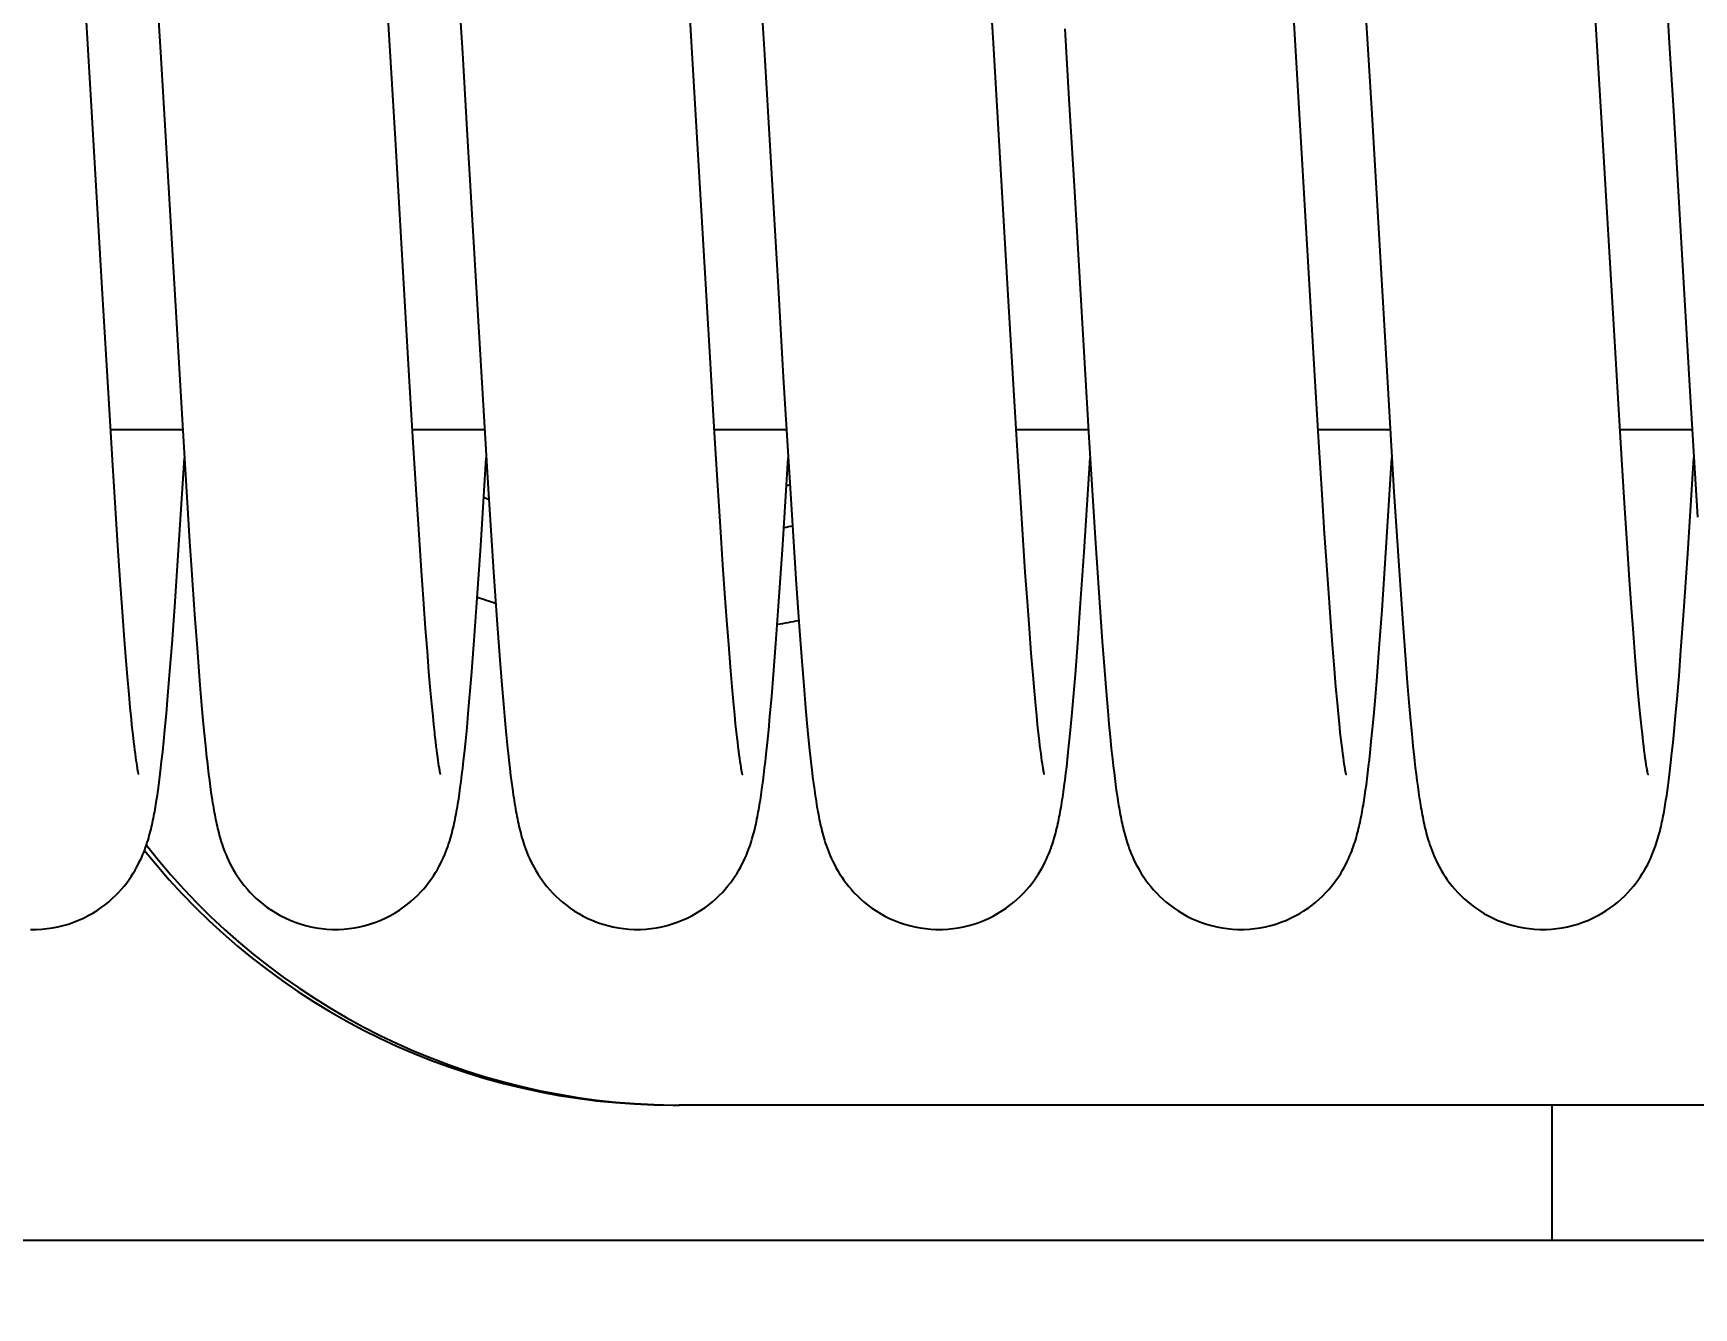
# Model space of a CAD drawing. Header units: millimetres. Extents: x 0 to 841, y 0 to 594.
# Drawn here: x 157.42 to 169.7, y 280.46 to 289.9 of the extents above; entities that cross this region are included whole.
import ezdxf

# ---------------------------------------------------------------- set-up
doc = ezdxf.new("R2010")
doc.units = ezdxf.units.MM
doc.header["$LTSCALE"] = 46.255
doc.layers.get('0').update_dxf_attribs({"linetype": 'CONTINUOUS'})
doc.layers.add('3_ALL_AXIS', color=7, linetype='CONTINUOUS')
doc.layers.add('AXIS', color=7, linetype='CONTINUOUS')
doc.styles.get("Standard").update_dxf_attribs({"font": 'txt', "width": 0.8})
doc.dimstyles.new('DIMSTYLE_2', dxfattribs={"dimtxt": 2.5, "dimasz": 2.5, "dimexe": 2, "dimexo": 0.5, "dimtad": 1, "dimdec": 3, "dimdsep": 46, "dimtxsty": 'STANDARD', "dimblk": 'OPEN', "dimblk1": 'OPEN', "dimblk2": 'OPEN', "dimcen": 0.09, "dimadec": 0, "dimazin": 0, "dimtp": 0.5, "dimtm": 0.5, "dimtfac": 1, "dimtdec": 3, "dimtofl": 0, "dimtmove": 0, "dimatfit": 3, "dimldrblk": 'OPEN', "dimfxl": 1, "dimtolj": 1, "dimarcsym": 0})

# ---------------------------------------------------------------- blocks, each defined once
blk = doc.blocks.new('_OPEN')
at = {"color": 0, "linetype": 'BYBLOCK'}
for p, q in [((0, 0), (-1, 0.2)), ((-1, -0.2), (0, 0)), ((-1, 0), (0, 0))]:
    blk.add_line(p, q, dxfattribs=at)
blk = doc.blocks.new('*D1')
at = {"color": 2, "linetype": 'CONTINUOUS'}
for p, q in [((99.41, 256.965), (99.41, 468.591)), ((241.389, 391.465), (241.389, 468.591)), ((99.41, 466.591), (170.399, 466.591)), ((241.389, 466.591), (170.399, 466.591))]:
    blk.add_line(p, q, dxfattribs=at)
at = {"color": 2, "linetype": 'CONTINUOUS', "xscale": 2.5, "yscale": 2.5, "zscale": 2.5, "rotation": 180}
blk.add_blockref('_OPEN', (99.41, 466.591), dxfattribs=at)
at = {"color": 2, "linetype": 'CONTINUOUS', "xscale": 2.5, "yscale": 2.5, "zscale": 2.5}
blk.add_blockref('_OPEN', (241.389, 466.591), dxfattribs=at)
at = {"color": 2, "linetype": 'CONTINUOUS', "insert": (168.399, 469.716), "char_height": 2.5, "width": 10, "attachment_point": 2, "line_spacing_factor": 0.9}
blk.add_mtext('142\\P[5.6]', dxfattribs=at)
blk = doc.blocks.new('*D7')
at = {"color": 2, "linetype": 'CONTINUOUS'}
for p, q in [((117.517, 436.465), (24.788, 436.465)), ((26.788, 436.465), (26.788, 298.715)), ((26.788, 160.965), (26.788, 298.715)), ((209.211, 160.965), (24.788, 160.965))]:
    blk.add_line(p, q, dxfattribs=at)
at = {"color": 2, "linetype": 'CONTINUOUS', "xscale": 2.5, "yscale": 2.5, "zscale": 2.5}
for p, rotation in [((26.788, 436.465), 90), ((26.788, 160.965), 270)]:
    blk.add_blockref('_OPEN', p, dxfattribs=dict(at, rotation=rotation))
at = {"color": 2, "linetype": 'CONTINUOUS', "insert": (23.663, 297.715), "char_height": 2.5, "width": 12, "attachment_point": 2, "rotation": 90, "line_spacing_factor": 0.9}
blk.add_mtext('275,5\\P[10.8]', dxfattribs=at)

msp = doc.modelspace()

# ---------------------------------------------------------------- linework, layer by layer
at = {"color": 7, "linetype": 'CONTINUOUS'}
for p, q in [((164.51958, 289.86531), (164.45889, 290.84516)), ((160.09835, 289.11252), (160.0195, 290.42275)), ((162.32577, 289.20723), (162.252, 290.43063)), ((169.03059, 289.10806), (168.94668, 290.49971)), ((169.48976, 290.33524), (169.52112, 289.82356)), ((157.86572, 289.10645), (157.80309, 290.15353)), ((158.336, 290.15396), (158.36266, 289.71576)), ((160.5655, 290.21066), (160.5937, 289.74816)), ((162.80054, 290.17748), (162.82974, 289.69745)), ((167.26178, 290.25443), (167.28838, 289.81934)), ((166.80599, 288.96491), (166.74087, 290.05846)), ((165.04874, 289.92898), (165.08003, 289.40821)), ((164.63416, 287.91568), (164.51958, 289.86531)), ((167.28838, 289.81934), (167.3196, 289.29738)), ((169.52112, 289.82356), (169.55104, 289.32355)), ((158.36266, 289.71576), (158.39983, 289.09071)), ((160.5937, 289.74816), (160.62731, 289.18432)), ((162.82974, 289.69745), (162.8673, 289.06555)), ((165.08003, 289.40821), (165.1202, 288.72582)), ((167.3196, 289.29738), (167.41581, 287.65156)), ((169.55104, 289.32355), (169.5985, 288.5148)), ((160.62731, 289.18432), (160.71009, 287.76681)), ((162.42571, 287.49709), (162.32577, 289.20723)), ((157.93209, 287.96862), (157.86572, 289.10645)), ((158.39983, 289.09071), (158.52263, 286.9963)), ((160.20073, 287.36144), (160.09835, 289.11252)), ((162.8673, 289.06555), (162.93096, 287.9747)), ((169.11039, 287.74043), (169.03059, 289.10806)), ((166.89961, 287.36322), (166.80599, 288.96491)), ((165.1202, 288.72582), (165.22716, 286.9041)), ((169.5985, 288.5148), (169.67254, 287.24866)), ((157.97776, 287.19314), (157.93209, 287.96862)), ((162.93096, 287.9747), (162.96744, 287.35208)), ((164.67302, 287.25538), (164.63416, 287.91568)), ((160.71009, 287.76681), (160.78442, 286.52419)), ((169.14505, 287.15418), (169.11039, 287.74043)), ((167.41581, 287.65156), (167.48474, 286.50258)), ((162.45899, 286.93974), (162.42571, 287.49709)), ((160.2303, 286.86889), (160.20073, 287.36144)), ((162.96744, 287.35208), (163.02447, 286.41113)), ((166.92917, 286.87062), (166.89961, 287.36322)), ((158.00523, 286.73952), (157.97776, 287.19314)), ((164.70009, 286.80666), (164.67302, 287.25538)), ((169.67254, 287.24866), (169.72939, 286.31696)), ((169.17001, 286.74257), (169.14505, 287.15418)), ((158.52263, 286.9963), (158.57597, 286.13685)), ((162.48303, 286.54916), (162.45899, 286.93974)), ((160.25411, 286.48422), (160.2303, 286.86889)), ((165.22716, 286.9041), (165.27589, 286.1223)), ((166.95291, 286.48702), (166.92917, 286.87062)), ((158.0276, 286.38193), (158.00523, 286.73952)), ((158.49424, 286.07214), (158.53721, 286.7553)), ((160.72922, 286.10264), (160.7702, 286.75529)), ((162.9627, 286.11005), (163.0032, 286.75531)), ((164.72154, 286.46134), (164.70009, 286.80666)), ((165.19243, 286.06002), (165.23619, 286.75529)), ((167.42488, 286.05172), (167.46918, 286.75529)), ((169.19017, 286.41951), (169.17001, 286.74257)), ((169.65753, 286.04652), (169.70217, 286.75528)), ((160.27315, 286.18701), (160.25411, 286.48422)), ((160.78442, 286.52419), (160.82384, 285.91071)), ((162.50248, 286.24343), (162.48303, 286.54916)), ((164.7417, 286.14799), (164.72154, 286.46134)), ((166.97168, 286.19397), (166.95291, 286.48702)), ((167.48474, 286.50258), (167.52219, 285.92011)), ((158.04566, 286.10332), (158.0276, 286.38193)), ((163.02447, 286.41113), (163.06038, 285.85778)), ((169.20931, 286.12318), (169.19017, 286.41951)), ((162.52096, 285.96375), (162.50248, 286.24343)), ((158.06279, 285.84924), (158.04566, 286.10332)), ((158.57597, 286.13685), (158.5873, 285.96386)), ((160.29108, 285.91786), (160.27315, 286.18701)), ((160.70099, 285.68223), (160.72922, 286.10264)), ((162.93457, 285.69064), (162.9627, 286.11005)), ((164.75765, 285.90938), (164.7417, 286.14799)), ((165.27589, 286.1223), (165.30529, 285.68385)), ((166.98955, 285.92537), (166.97168, 286.19397)), ((169.22751, 285.85282), (169.20931, 286.12318)), ((158.46586, 285.65166), (158.49424, 286.07214)), ((158.5873, 285.96386), (158.61257, 285.59466)), ((162.53568, 285.74998), (162.52096, 285.96375)), ((165.16429, 285.64376), (165.19243, 286.06002)), ((167.39608, 285.62659), (167.42488, 286.05172)), ((169.62866, 285.62082), (169.65753, 286.04652)), ((158.07907, 285.61852), (158.06279, 285.84924)), ((160.30801, 285.67489), (160.29108, 285.91786)), ((160.82384, 285.91071), (160.84832, 285.55586)), ((163.06038, 285.85778), (163.08493, 285.50558)), ((164.77288, 285.69061), (164.75765, 285.90938)), ((167.00654, 285.6812), (166.98955, 285.92537)), ((167.52219, 285.92011), (167.54653, 285.56669)), ((169.242, 285.64676), (169.22751, 285.85282)), ((162.54982, 285.5532), (162.53568, 285.74998)), ((158.09204, 285.44331), (158.07907, 285.61852)), ((158.44612, 285.37801), (158.46586, 285.65166)), ((158.61257, 285.59466), (158.63307, 285.3145)), ((160.32143, 285.49115), (160.30801, 285.67489)), ((160.67855, 285.37053), (160.70099, 285.68223)), ((162.91224, 285.37979), (162.93457, 285.69064)), ((164.78742, 285.49111), (164.77288, 285.69061)), ((165.14545, 285.38271), (165.16429, 285.64376)), ((165.30529, 285.68385), (165.32594, 285.39599)), ((167.01951, 285.50328), (167.00654, 285.6812)), ((167.37569, 285.34595), (167.39608, 285.62659)), ((169.25592, 285.45763), (169.242, 285.64676)), ((169.60746, 285.32967), (169.62866, 285.62082)), ((160.33428, 285.32357), (160.32143, 285.49115)), ((160.84832, 285.55586), (160.86771, 285.29288)), ((162.56342, 285.37289), (162.54982, 285.5532)), ((163.08493, 285.50558), (163.10399, 285.25009)), ((164.80132, 285.31024), (164.78742, 285.49111)), ((167.03192, 285.34062), (167.01951, 285.50328)), ((167.54653, 285.56669), (167.56643, 285.29627)), ((158.1045, 285.28295), (158.09204, 285.44331)), ((158.43059, 285.17559), (158.44612, 285.37801)), ((160.6609, 285.14176), (160.67855, 285.37053)), ((162.5765, 285.20864), (162.56342, 285.37289)), ((162.89474, 285.15244), (162.91224, 285.37979)), ((165.12757, 285.15034), (165.14545, 285.38271)), ((165.32594, 285.39599), (165.34235, 285.18139)), ((167.35942, 285.13605), (167.37569, 285.34595)), ((169.26931, 285.28498), (169.25592, 285.45763)), ((158.11648, 285.13687), (158.1045, 285.28295)), ((158.63307, 285.3145), (158.64948, 285.10487)), ((160.34658, 285.17138), (160.33428, 285.32357)), ((160.86771, 285.29288), (160.8826, 285.10333)), ((163.10399, 285.25009), (163.11847, 285.06809)), ((164.81458, 285.14733), (164.80132, 285.31024)), ((167.04378, 285.19294), (167.03192, 285.34062)), ((167.56643, 285.29627), (167.58242, 285.09296)), ((169.28217, 285.12837), (169.26931, 285.28498)), ((169.5929, 285.14213), (169.60746, 285.32967)), ((158.128, 285.00452), (158.11648, 285.13687)), ((158.41578, 284.99413), (158.43059, 285.17559)), ((158.64948, 285.10487), (158.66223, 284.95191)), ((160.35837, 285.03391), (160.34658, 285.17138)), ((160.64734, 284.97722), (160.6609, 285.14176)), ((160.8826, 285.10333), (160.89698, 284.93162)), ((162.58906, 285.06005), (162.5765, 285.20864)), ((162.88138, 284.98959), (162.89474, 285.15244)), ((164.82475, 285.02943), (164.81458, 285.14733)), ((165.1139, 284.98398), (165.12757, 285.15034)), ((165.34235, 285.18139), (165.355, 285.02534)), ((167.05505, 285.06001), (167.04378, 285.19294)), ((167.34683, 284.98326), (167.35942, 285.13605)), ((169.29208, 285.01437), (169.28217, 285.12837)), ((169.57878, 284.97093), (169.5929, 285.14213)), ((158.13689, 284.90823), (158.128, 285.00452)), ((158.40436, 284.86259), (158.41578, 284.99413)), ((160.36744, 284.93409), (160.35837, 285.03391)), ((160.63745, 284.86375), (160.64734, 284.97722)), ((162.59875, 284.95223), (162.58906, 285.06005)), ((162.86852, 284.84229), (162.88138, 284.98959)), ((163.11847, 285.06809), (163.13239, 284.90391)), ((164.83455, 284.92217), (164.82475, 285.02943)), ((165.10399, 284.86996), (165.1139, 284.98398)), ((165.355, 285.02534), (165.36727, 284.88242)), ((167.06574, 284.94145), (167.05505, 285.06001)), ((167.3346, 284.84337), (167.34683, 284.98326)), ((167.58242, 285.09296), (167.59486, 284.94425)), ((169.30167, 284.9102), (169.29208, 285.01437)), ((158.14548, 284.82031), (158.13689, 284.90823)), ((158.39324, 284.74204), (158.40436, 284.86259)), ((158.66223, 284.95191), (158.67468, 284.81163)), ((160.3762, 284.84301), (160.36744, 284.93409)), ((160.62777, 284.75825), (160.63745, 284.86375)), ((160.89698, 284.93162), (160.90745, 284.81405)), ((162.60811, 284.85405), (162.59875, 284.95223)), ((162.6149, 284.78665), (162.60811, 284.85405)), ((163.13239, 284.90391), (163.14253, 284.79139)), ((164.84164, 284.84851), (164.83455, 284.92217)), ((165.09435, 284.76461), (165.10399, 284.86996)), ((165.36727, 284.88242), (165.37627, 284.7834)), ((167.07335, 284.86162), (167.06574, 284.94145)), ((167.08063, 284.78913), (167.07335, 284.86162)), ((167.59486, 284.94425), (167.60704, 284.80742)), ((169.30863, 284.83842), (169.30167, 284.9102)), ((169.56777, 284.84526), (169.57878, 284.97093)), ((158.14966, 284.77945), (158.14548, 284.82031)), ((158.15577, 284.72204), (158.14966, 284.77945)), ((158.38506, 284.65834), (158.39324, 284.74204)), ((158.67468, 284.81163), (158.68383, 284.71449)), ((160.38256, 284.78033), (160.3762, 284.84301)), ((160.38872, 284.72243), (160.38256, 284.78033)), ((160.61825, 284.66029), (160.62777, 284.75825)), ((160.90745, 284.81405), (160.91768, 284.70565)), ((162.62149, 284.72455), (162.6149, 284.78665)), ((162.85002, 284.64808), (162.85916, 284.74135)), ((162.85916, 284.74135), (162.86852, 284.84229)), ((163.14253, 284.79139), (163.15248, 284.68722)), ((164.84853, 284.78052), (164.84164, 284.84851)), ((164.85518, 284.71811), (164.84853, 284.78052)), ((165.08494, 284.66738), (165.09435, 284.76461)), ((165.37627, 284.7834), (165.38509, 284.69102)), ((167.08759, 284.72351), (167.08063, 284.78913)), ((167.31684, 284.65639), (167.32564, 284.74656)), ((167.32564, 284.74656), (167.3346, 284.84337)), ((167.60704, 284.80742), (167.61601, 284.7123)), ((169.3154, 284.77201), (169.30863, 284.83842)), ((169.32196, 284.71093), (169.3154, 284.77201)), ((169.549, 284.64814), (169.55697, 284.72919)), ((169.55697, 284.72919), (169.56777, 284.84526)), ((158.1674, 284.62107), (158.16362, 284.65268)), ((158.17108, 284.59153), (158.1674, 284.62107)), ((158.377, 284.58005), (158.38506, 284.65834)), ((158.68383, 284.71449), (158.69284, 284.62399)), ((158.69284, 284.62399), (158.70173, 284.53986)), ((160.40042, 284.62084), (160.39662, 284.65261)), ((160.40411, 284.59118), (160.40042, 284.62084)), ((160.60889, 284.5696), (160.61825, 284.66029)), ((160.91768, 284.70565), (160.92769, 284.60595)), ((160.92769, 284.60595), (160.93427, 284.54407)), ((162.62576, 284.68608), (162.62149, 284.72455)), ((162.62993, 284.64995), (162.62576, 284.68608)), ((162.63399, 284.61617), (162.62993, 284.64995)), ((162.63792, 284.58478), (162.63399, 284.61617)), ((162.84107, 284.56203), (162.85002, 284.64808)), ((163.15248, 284.68722), (163.16225, 284.59093)), ((164.8616, 284.6612), (164.85518, 284.71811)), ((164.86574, 284.6263), (164.8616, 284.6612)), ((164.86976, 284.59385), (164.86574, 284.6263)), ((165.07573, 284.57771), (165.08494, 284.66738)), ((165.38509, 284.69102), (165.39379, 284.60491)), ((167.09848, 284.62847), (167.09423, 284.66441)), ((167.10258, 284.59521), (167.09848, 284.62847)), ((167.30818, 284.57256), (167.31684, 284.65639)), ((167.61601, 284.7123), (167.62488, 284.62331)), ((167.62488, 284.62331), (167.63367, 284.54018)), ((169.3283, 284.65515), (169.32196, 284.71093)), ((169.33238, 284.62093), (169.3283, 284.65515)), ((169.33635, 284.58911), (169.33238, 284.62093)), ((169.54111, 284.57201), (169.549, 284.64814)), ((158.17463, 284.56404), (158.17108, 284.59153)), ((158.17807, 284.53864), (158.17463, 284.56404)), ((158.18136, 284.51535), (158.17807, 284.53864)), ((158.18449, 284.4942), (158.18136, 284.51535)), ((158.18744, 284.47522), (158.18449, 284.4942)), ((158.36375, 284.46069), (158.36903, 284.50684)), ((158.36903, 284.50684), (158.377, 284.58005)), ((160.40768, 284.56361), (160.40411, 284.59118)), ((160.41113, 284.53816), (160.40768, 284.56361)), ((160.41442, 284.51485), (160.41113, 284.53816)), ((160.41756, 284.4937), (160.41442, 284.51485)), ((160.42051, 284.47475), (160.41756, 284.4937)), ((160.59659, 284.45936), (160.60271, 284.513)), ((160.60271, 284.513), (160.60889, 284.5696)), ((162.64172, 284.55581), (162.63792, 284.58478)), ((162.64536, 284.5293), (162.64172, 284.55581)), ((162.64882, 284.50529), (162.64536, 284.5293)), ((162.65207, 284.48384), (162.64882, 284.50529)), ((162.65509, 284.46498), (162.65207, 284.48384)), ((162.82939, 284.45768), (162.8352, 284.50844)), ((162.8352, 284.50844), (162.84107, 284.56203)), ((163.16225, 284.59093), (163.16869, 284.53096)), ((164.87364, 284.56388), (164.86976, 284.59385)), ((164.87736, 284.53642), (164.87364, 284.56388)), ((164.8809, 284.5115), (164.87736, 284.53642)), ((164.88424, 284.48918), (164.8809, 284.5115)), ((164.88735, 284.46949), (164.88424, 284.48918)), ((165.06369, 284.46893), (165.06968, 284.52184)), ((165.06968, 284.52184), (165.07573, 284.57771)), ((165.39379, 284.60491), (165.40237, 284.52477)), ((165.40237, 284.52477), (165.40804, 284.4745)), ((167.10653, 284.56461), (167.10258, 284.59521)), ((167.11032, 284.53666), (167.10653, 284.56461)), ((167.11391, 284.51137), (167.11032, 284.53666)), ((167.11729, 284.48881), (167.11391, 284.51137)), ((167.12042, 284.46898), (167.11729, 284.48881)), ((167.29684, 284.47028), (167.30248, 284.52009)), ((167.30248, 284.52009), (167.30818, 284.57256)), ((169.34017, 284.55974), (169.33635, 284.58911)), ((169.34384, 284.53283), (169.34017, 284.55974)), ((169.34733, 284.50844), (169.34384, 284.53283)), ((169.35062, 284.48661), (169.34733, 284.50844)), ((169.35368, 284.46737), (169.35062, 284.48661)), ((169.5281, 284.45537), (169.53329, 284.50055)), ((169.53329, 284.50055), (169.54111, 284.57201)), ((158.19018, 284.4585), (158.18744, 284.47522)), ((158.34794, 284.33374), (158.35322, 284.37425)), ((158.35322, 284.37425), (158.35849, 284.41653)), ((158.35849, 284.41653), (158.36375, 284.46069)), ((158.71054, 284.46178), (158.71637, 284.41288)), ((158.71637, 284.41288), (158.7222, 284.36638)), ((158.7222, 284.36638), (158.72804, 284.32212)), ((160.42325, 284.45807), (160.42051, 284.47475)), ((160.57836, 284.31469), (160.58443, 284.36035)), ((160.58443, 284.36035), (160.5905, 284.40852)), ((160.5905, 284.40852), (160.59659, 284.45936)), ((160.94401, 284.4577), (160.95044, 284.40416)), ((160.95044, 284.40416), (160.95685, 284.35364)), ((162.81217, 284.32071), (162.81789, 284.364)), ((162.81789, 284.364), (162.82363, 284.40959)), ((162.82363, 284.40959), (162.82939, 284.45768)), ((163.17826, 284.447), (163.18459, 284.39481)), ((163.18459, 284.39481), (163.19091, 284.34545)), ((165.04592, 284.32628), (165.05182, 284.3713)), ((165.05182, 284.3713), (165.05774, 284.4188)), ((165.05774, 284.4188), (165.06369, 284.46893)), ((165.40804, 284.4745), (165.41369, 284.42663)), ((165.41369, 284.42663), (165.41931, 284.38106)), ((165.41931, 284.38106), (165.42494, 284.33766)), ((167.28019, 284.33588), (167.2857, 284.37828)), ((167.2857, 284.37828), (167.29125, 284.42304)), ((167.29125, 284.42304), (167.29684, 284.47028)), ((167.64241, 284.46263), (167.64822, 284.41391)), ((167.64822, 284.41391), (167.65404, 284.36748)), ((167.65404, 284.36748), (167.65987, 284.32322)), ((169.5125, 284.33071), (169.51771, 284.37054)), ((169.51771, 284.37054), (169.52291, 284.41206)), ((169.52291, 284.41206), (169.5281, 284.45537)), ((158.33723, 284.25746), (158.34262, 284.29485)), ((158.34262, 284.29485), (158.34794, 284.33374)), ((158.72804, 284.32212), (158.73391, 284.27997)), ((158.73391, 284.27997), (158.73983, 284.23981)), ((160.95685, 284.35364), (160.96325, 284.30594)), ((160.96325, 284.30594), (160.96968, 284.26084)), ((162.80643, 284.27953), (162.81217, 284.32071)), ((163.19091, 284.34545), (163.19725, 284.29873)), ((163.19725, 284.29873), (163.20362, 284.25443)), ((165.04, 284.28357), (165.04592, 284.32628)), ((165.42494, 284.33766), (165.43058, 284.29628)), ((165.43058, 284.29628), (165.43626, 284.25679)), ((165.43626, 284.25679), (165.44201, 284.219)), ((167.26922, 284.25755), (167.27471, 284.2957)), ((167.27471, 284.2957), (167.28019, 284.33588)), ((167.65987, 284.32322), (167.66573, 284.28103)), ((167.66573, 284.28103), (167.67165, 284.24075)), ((169.50195, 284.25579), (169.50725, 284.2925)), ((169.50725, 284.2925), (169.5125, 284.33071)), ((189.04087, 281.96521), (162.19586, 281.96521)), ((168.65123, 281.96521), (168.65123, 280.96521)), ((149.56124, 280.96521), (200.80343, 280.96521))]:
    msp.add_line(p, q, dxfattribs=at)
for points in [[(158.16362, 284.65268), (158.15777, 284.70393), (158.15577, 284.72204)], [(160.39662, 284.65261), (160.39073, 284.70419), (160.38872, 284.72243)], [(167.09423, 284.66441), (167.08983, 284.70311), (167.08759, 284.72351)], [(158.70173, 284.53986), (158.70468, 284.51318), (158.71054, 284.46178)], [(160.93427, 284.54407), (160.93753, 284.51444), (160.94401, 284.4577)], [(163.16869, 284.53096), (163.17189, 284.50219), (163.17826, 284.447)], [(167.63367, 284.54018), (167.63659, 284.51372), (167.64241, 284.46263)], [(158.19919, 284.4111), (158.19917, 284.41118), (158.19899, 284.41196), (158.19863, 284.41355), (158.19812, 284.41585), (158.19749, 284.41887), (158.19672, 284.42261), (158.19585, 284.42701), (158.19488, 284.43206), (158.19382, 284.43777), (158.19268, 284.44408), (158.19147, 284.45098), (158.19018, 284.4585)], [(160.43218, 284.4111), (160.43217, 284.41117), (160.43199, 284.41191), (160.43164, 284.41345), (160.43115, 284.41572), (160.43052, 284.41869), (160.42976, 284.42239), (160.42889, 284.42675), (160.42793, 284.43176), (160.42687, 284.43743), (160.42574, 284.44371), (160.42453, 284.45058), (160.42325, 284.45807)], [(162.66508, 284.41149), (162.66518, 284.4111), (162.66512, 284.41134), (162.66486, 284.41246), (162.66444, 284.41435), (162.66386, 284.41703), (162.66313, 284.42051), (162.66229, 284.42471), (162.66133, 284.42965), (162.66025, 284.43534), (162.65909, 284.44171), (162.65784, 284.44878), (162.6565, 284.45655), (162.65509, 284.46498)], [(164.89817, 284.4111), (164.89803, 284.41169), (164.89769, 284.41316), (164.8972, 284.41541), (164.89655, 284.41845), (164.89576, 284.4223), (164.89486, 284.42688), (164.89384, 284.4322), (164.89271, 284.43826), (164.89149, 284.44502), (164.89019, 284.45248), (164.8888, 284.46065), (164.88735, 284.46949)], [(167.13115, 284.41115), (167.13117, 284.41109), (167.13104, 284.4116), (167.13073, 284.41299), (167.13025, 284.41516), (167.12962, 284.41812), (167.12884, 284.4219), (167.12794, 284.42642), (167.12692, 284.43169), (167.1258, 284.43772), (167.12458, 284.44446), (167.12328, 284.45192), (167.12189, 284.4601), (167.12042, 284.46898)], [(169.36414, 284.41116), (169.36416, 284.41109), (169.36405, 284.41155), (169.36374, 284.41288), (169.36328, 284.41498), (169.36266, 284.41786), (169.3619, 284.42155), (169.36102, 284.42595), (169.36003, 284.43109), (169.35893, 284.43697), (169.35774, 284.44354), (169.35647, 284.45079), (169.35511, 284.45875), (169.35368, 284.46737)], [(157.42071, 283.26521), (157.44427, 283.26554), (157.48314, 283.2675), (157.52228, 283.27128), (157.56176, 283.27693), (157.60134, 283.28448), (157.64055, 283.29388), (157.6793, 283.3051), (157.71751, 283.31814), (157.75472, 283.33283), (157.79088, 283.34908), (157.82594, 283.36682), (157.85951, 283.38575), (157.89153, 283.4057), (157.92205, 283.42659), (157.95092, 283.44817), (157.97811, 283.47027), (158.0037, 283.49281), (158.0278, 283.51576), (158.05044, 283.53899), (158.07165, 283.56243), (158.09156, 283.58604), (158.11022, 283.60978), (158.12767, 283.63355), (158.14393, 283.65724), (158.15909, 283.68086), (158.17316, 283.7043), (158.1861, 283.72731), (158.19795, 283.74981), (158.20883, 283.77181), (158.21875, 283.79318), (158.22778, 283.81385), (158.23601, 283.83387), (158.24356, 283.85331), (158.25047, 283.87216), (158.25682, 283.89042), (158.26268, 283.90823), (158.26811, 283.92558), (158.27315, 283.94247), (158.27788, 283.95909), (158.28232, 283.97546), (158.28651, 283.99158), (158.29049, 284.0076), (158.2943, 284.02353), (158.29793, 284.03938), (158.30144, 284.05527), (158.30482, 284.07121), (158.30809, 284.0872), (158.31128, 284.10332), (158.31438, 284.11959), (158.31741, 284.13602), (158.32038, 284.15264), (158.3233, 284.16948), (158.32616, 284.18654), (158.32898, 284.20385), (158.33177, 284.22143), (158.33723, 284.25746)], [(158.73983, 284.23981), (158.74281, 284.22041), (158.74582, 284.20145), (158.74886, 284.18291), (158.75193, 284.16474), (158.75504, 284.14692), (158.7582, 284.12945), (158.76142, 284.11224), (158.76471, 284.09528), (158.76808, 284.07856), (158.77154, 284.06197), (158.77511, 284.04552), (158.77881, 284.02918), (158.78266, 284.01283), (158.78667, 283.99647), (158.79088, 283.98007), (158.79533, 283.96347), (158.80005, 283.94668), (158.80506, 283.92966), (158.81046, 283.91223), (158.81627, 283.89437), (158.82255, 283.87608), (158.82939, 283.85721), (158.83686, 283.83776), (158.845, 283.81774), (158.85393, 283.79705), (158.86376, 283.77565), (158.87453, 283.75363), (158.88628, 283.73108), (158.89913, 283.70798), (158.91313, 283.68442), (158.92822, 283.66067), (158.94444, 283.63681), (158.96187, 283.61286), (158.98053, 283.58892), (159.00044, 283.56511), (159.02168, 283.54146), (159.04434, 283.51801), (159.06849, 283.49486), (159.09414, 283.47211), (159.12141, 283.4498), (159.15037, 283.42802), (159.181, 283.40694), (159.21315, 283.38679), (159.24689, 283.36767), (159.28213, 283.34975), (159.3185, 283.33333), (159.35595, 283.3185), (159.39441, 283.30533), (159.43343, 283.294), (159.47292, 283.28452), (159.5128, 283.27691), (159.55258, 283.27123), (159.59202, 283.26745), (159.63119, 283.26551), (159.65371, 283.26521)], [(159.6537, 283.26521), (159.67759, 283.26554), (159.71678, 283.26755), (159.75625, 283.2714), (159.79604, 283.27715), (159.83593, 283.28483), (159.87543, 283.29438), (159.91446, 283.30579), (159.95292, 283.31903), (159.99036, 283.33395), (160.02672, 283.35045), (160.06194, 283.36844), (160.09566, 283.38763), (160.12778, 283.40784), (160.15837, 283.42898), (160.1873, 283.45082), (160.21452, 283.47317), (160.24012, 283.49597), (160.26422, 283.51916), (160.28683, 283.54263), (160.30801, 283.5663), (160.32785, 283.59012), (160.34645, 283.61406), (160.36381, 283.63801), (160.37996, 283.66185), (160.39498, 283.68557), (160.40891, 283.70909), (160.4217, 283.73215), (160.4334, 283.75466), (160.44412, 283.77665), (160.45391, 283.79802), (160.46281, 283.8187), (160.47093, 283.83873), (160.47839, 283.85821), (160.48522, 283.87711), (160.4915, 283.89546), (160.49733, 283.91341), (160.50274, 283.93095), (160.50777, 283.94809), (160.51251, 283.96506), (160.517, 283.98185), (160.52124, 283.99849), (160.52531, 284.01513), (160.5292, 284.0318), (160.53295, 284.0485), (160.53659, 284.06536), (160.54012, 284.08241), (160.54356, 284.09966), (160.54693, 284.1172), (160.55023, 284.13505), (160.55348, 284.15324), (160.55669, 284.17182), (160.55986, 284.19081), (160.56299, 284.21022), (160.5661, 284.2301), (160.56919, 284.25046), (160.57226, 284.27133), (160.57836, 284.31469)], [(160.96968, 284.26084), (160.97291, 284.23917), (160.97617, 284.21806), (160.97945, 284.19749), (160.98278, 284.17737), (160.98614, 284.15768), (160.98956, 284.13842), (160.99304, 284.1195), (160.9966, 284.10089), (161.00025, 284.08259), (161.00399, 284.06453), (161.00784, 284.04671), (161.01182, 284.02908), (161.01595, 284.01157), (161.02024, 283.99417), (161.02472, 283.97684), (161.02944, 283.95941), (161.03443, 283.9419), (161.0397, 283.92425), (161.04535, 283.90628), (161.05143, 283.88797), (161.05796, 283.86932), (161.06506, 283.85013), (161.07279, 283.83039), (161.08122, 283.81012), (161.09044, 283.78924), (161.10056, 283.7677), (161.11163, 283.74558), (161.12366, 283.72302), (161.13675, 283.70002), (161.15096, 283.67664), (161.16626, 283.65308), (161.18266, 283.62945), (161.20027, 283.60574), (161.21915, 283.58201), (161.23934, 283.55835), (161.26091, 283.53483), (161.28397, 283.51147), (161.30863, 283.48833), (161.33489, 283.46558), (161.36261, 283.44343), (161.39186, 283.42198), (161.42262, 283.40134), (161.45464, 283.38179), (161.48788, 283.36343), (161.52234, 283.34633), (161.55777, 283.3307), (161.59409, 283.31661), (161.63127, 283.30411), (161.66909, 283.29329), (161.70747, 283.28418), (161.74634, 283.27682), (161.78542, 283.27124), (161.82458, 283.26748), (161.86379, 283.26552), (161.8867, 283.26521)], [(161.8867, 283.26521), (161.91114, 283.26556), (161.95058, 283.26761), (161.99, 283.27149), (162.02939, 283.27721), (162.0686, 283.28476), (162.10732, 283.29409), (162.14548, 283.30516), (162.183, 283.31796), (162.21962, 283.33237), (162.25533, 283.34835), (162.29003, 283.36581), (162.32345, 283.38454), (162.35559, 283.40445), (162.3864, 283.42542), (162.41564, 283.44718), (162.44328, 283.46958), (162.46938, 283.49253), (162.49385, 283.51581), (162.51666, 283.53925), (162.53796, 283.56279), (162.55788, 283.58645), (162.57649, 283.61015), (162.59384, 283.6338), (162.61002, 283.65739), (162.62513, 283.68095), (162.63918, 283.70435), (162.65215, 283.72743), (162.66412, 283.75016), (162.67515, 283.7725), (162.68522, 283.79426), (162.69439, 283.81533), (162.70276, 283.83577), (162.71042, 283.85564), (162.71743, 283.87489), (162.72385, 283.89354), (162.7298, 283.91176), (162.73531, 283.92954), (162.74042, 283.9469), (162.74522, 283.96403), (162.74975, 283.98094), (162.75402, 283.99763), (162.75809, 284.01427), (162.76198, 284.03086), (162.76571, 284.04741), (162.7693, 284.06403), (162.77277, 284.08073), (162.77613, 284.09752), (162.77941, 284.11448), (162.7826, 284.13162), (162.78572, 284.14894), (162.78878, 284.16655), (162.7918, 284.18446), (162.79478, 284.20268), (162.79773, 284.22128), (162.80065, 284.24027), (162.80643, 284.27953)], [(163.20362, 284.25443), (163.20683, 284.23312), (163.21007, 284.21232), (163.21334, 284.19203), (163.21664, 284.17222), (163.21998, 284.15286), (163.22337, 284.13394), (163.22681, 284.11542), (163.2303, 284.09729), (163.23387, 284.07951), (163.23752, 284.062), (163.24127, 284.04474), (163.24514, 284.0277), (163.24915, 284.01071), (163.25334, 283.99377), (163.25772, 283.97684), (163.26235, 283.95971), (163.26728, 283.94238), (163.27252, 283.92482), (163.27817, 283.90683), (163.28429, 283.88836), (163.2909, 283.86946), (163.29809, 283.85003), (163.30591, 283.83008), (163.31443, 283.80961), (163.32373, 283.78859), (163.33391, 283.76697), (163.34502, 283.74482), (163.35704, 283.72233), (163.37002, 283.69955), (163.38405, 283.67649), (163.39913, 283.65325), (163.41531, 283.62993), (163.43267, 283.60652), (163.45129, 283.58305), (163.47123, 283.5596), (163.49255, 283.53625), (163.5154, 283.513), (163.5399, 283.4899), (163.56603, 283.46712), (163.59369, 283.4449), (163.62294, 283.42332), (163.65376, 283.40254), (163.68588, 283.38282), (163.71927, 283.36427), (163.75392, 283.34699), (163.78956, 283.3312), (163.82612, 283.31696), (163.86354, 283.30434), (163.90159, 283.29342), (163.94017, 283.28425), (163.97922, 283.27683), (164.01843, 283.27124), (164.05765, 283.26747), (164.09685, 283.26552), (164.11969, 283.26521)], [(164.11969, 283.26521), (164.14426, 283.26556), (164.18369, 283.26762), (164.22297, 283.27148), (164.26206, 283.27715), (164.30084, 283.28459), (164.33908, 283.29376), (164.37671, 283.30461), (164.41367, 283.31711), (164.44977, 283.33118), (164.48498, 283.34677), (164.51922, 283.3638), (164.5523, 283.38211), (164.5842, 283.40162), (164.61488, 283.42222), (164.64412, 283.44369), (164.67191, 283.46592), (164.69829, 283.48882), (164.72311, 283.51214), (164.7464, 283.53579), (164.76821, 283.55967), (164.78853, 283.58358), (164.80741, 283.60742), (164.82492, 283.63112), (164.84107, 283.65448), (164.85591, 283.6774), (164.86954, 283.69986), (164.88206, 283.72181), (164.89352, 283.74318), (164.90401, 283.76397), (164.91366, 283.78425), (164.92253, 283.80401), (164.93068, 283.82324), (164.93823, 283.84206), (164.94522, 283.8605), (164.9517, 283.87853), (164.95775, 283.89625), (164.96339, 283.91366), (164.96867, 283.93077), (164.97364, 283.94769), (164.97832, 283.96441), (164.98275, 283.98096), (164.98697, 283.99745), (164.991, 284.0139), (164.99485, 284.03031), (164.99857, 284.0468), (165.00216, 284.0634), (165.00564, 284.08011), (165.00903, 284.09703), (165.01234, 284.11416), (165.01558, 284.13153), (165.01876, 284.1492), (165.02189, 284.16719), (165.02497, 284.18551), (165.02802, 284.20423), (165.03105, 284.22338), (165.03405, 284.24295), (165.04, 284.28357)], [(166.35268, 283.26521), (166.3774, 283.26557), (166.41699, 283.26764), (166.45642, 283.27154), (166.49567, 283.27726), (166.53461, 283.28476), (166.57301, 283.29401), (166.6108, 283.30495), (166.64789, 283.31756), (166.68413, 283.33175), (166.71946, 283.34747), (166.75382, 283.36465), (166.78699, 283.3831), (166.81896, 283.40276), (166.84969, 283.42351), (166.87897, 283.44512), (166.90678, 283.46748), (166.93314, 283.4905), (166.95794, 283.51395), (166.98119, 283.5377), (167.00296, 283.56166), (167.02322, 283.58566), (167.04205, 283.60959), (167.05951, 283.63336), (167.07562, 283.65681), (167.09042, 283.67984), (167.10403, 283.7024), (167.1165, 283.72444), (167.12791, 283.74588), (167.13834, 283.7667), (167.1479, 283.78697), (167.15667, 283.80664), (167.16469, 283.82572), (167.1721, 283.84432), (167.17893, 283.86246), (167.18525, 283.88011), (167.19112, 283.8974), (167.1966, 283.91432), (167.2017, 283.93089), (167.2065, 283.94723), (167.21102, 283.96334), (167.21529, 283.97924), (167.21935, 283.99503), (167.22323, 284.01072), (167.22692, 284.02632), (167.23047, 284.04191), (167.23389, 284.05748), (167.23718, 284.07306), (167.24038, 284.08874), (167.24348, 284.10452), (167.24651, 284.12042), (167.24948, 284.13653), (167.2524, 284.15288), (167.25527, 284.16946), (167.25811, 284.18636), (167.26091, 284.2036), (167.2637, 284.22117), (167.26922, 284.25755)], [(167.67165, 284.24075), (167.67465, 284.22126), (167.67767, 284.20219), (167.68073, 284.18351), (167.68383, 284.16517), (167.68697, 284.14716), (167.69017, 284.12946), (167.69344, 284.11199), (167.69679, 284.09475), (167.70022, 284.07772), (167.70376, 284.0608), (167.70742, 284.044), (167.71122, 284.02729), (167.71518, 284.01054), (167.71933, 283.99377), (167.72368, 283.97694), (167.72829, 283.95988), (167.7332, 283.94259), (167.73843, 283.92506), (167.74405, 283.90715), (167.75011, 283.88883), (167.75665, 283.87012), (167.76373, 283.85093), (167.77142, 283.83127), (167.77977, 283.81112), (167.78888, 283.79042), (167.79885, 283.76912), (167.80973, 283.74729), (167.82152, 283.72507), (167.83429, 283.70249), (167.84811, 283.67957), (167.86302, 283.6564), (167.87908, 283.63304), (167.89635, 283.60953), (167.91493, 283.58593), (167.93485, 283.56231), (167.95618, 283.53875), (167.97905, 283.5153), (168.00357, 283.49201), (168.02973, 283.46905), (168.05743, 283.44664), (168.08672, 283.42489), (168.11759, 283.40392), (168.14979, 283.38403), (168.18326, 283.36532), (168.21802, 283.34789), (168.25377, 283.33194), (168.29045, 283.31757), (168.32802, 283.30481), (168.36622, 283.29378), (168.40498, 283.2845), (168.44423, 283.277), (168.48365, 283.27133), (168.5231, 283.26751), (168.56256, 283.26552), (168.58568, 283.26521)], [(168.58568, 283.26521), (168.61044, 283.26557), (168.65006, 283.26765), (168.68953, 283.27155), (168.72882, 283.27728), (168.76779, 283.2848), (168.80623, 283.29407), (168.84404, 283.30503), (168.88117, 283.31766), (168.91743, 283.33188), (168.95279, 283.34763), (168.98717, 283.36484), (169.02036, 283.38332), (169.05235, 283.40301), (169.08309, 283.42379), (169.11237, 283.44544), (169.14019, 283.46784), (169.16656, 283.49089), (169.19136, 283.51436), (169.2146, 283.53814), (169.23636, 283.56213), (169.25662, 283.58615), (169.27543, 283.6101), (169.29288, 283.63389), (169.30897, 283.65736), (169.32376, 283.68039), (169.33735, 283.70296), (169.3498, 283.725), (169.36119, 283.74644), (169.37161, 283.76727), (169.38116, 283.78754), (169.38991, 283.80722), (169.39793, 283.82631), (169.40533, 283.84493), (169.41216, 283.86308), (169.41846, 283.88075), (169.42433, 283.89806), (169.4298, 283.915), (169.4349, 283.93158), (169.43969, 283.94793), (169.44421, 283.96406), (169.44848, 283.97997), (169.45253, 283.99576), (169.4564, 284.01146), (169.46009, 284.02706), (169.46363, 284.04265), (169.46704, 284.05821), (169.47032, 284.07377), (169.47351, 284.08942), (169.4766, 284.10516), (169.47961, 284.12099), (169.48256, 284.13701), (169.48545, 284.15322), (169.48829, 284.16963), (169.49109, 284.18629), (169.49385, 284.20323), (169.49657, 284.22043), (169.50195, 284.25579)], [(165.44201, 284.219), (165.44492, 284.20069), (165.44787, 284.18272), (165.45085, 284.1651), (165.45387, 284.14776), (165.45695, 284.1307), (165.46009, 284.11389), (165.4633, 284.09727), (165.46659, 284.08083), (165.46997, 284.06456), (165.47347, 284.04835), (165.47709, 284.0322), (165.48085, 284.0161), (165.48479, 283.99991), (165.48893, 283.98362), (165.49329, 283.96721), (165.49792, 283.95055), (165.50286, 283.93361), (165.50812, 283.9164), (165.51378, 283.89881), (165.51986, 283.88085), (165.52642, 283.8625), (165.53352, 283.84367), (165.54124, 283.82435), (165.54961, 283.80456), (165.55874, 283.78419), (165.56874, 283.76321), (165.57963, 283.7417), (165.59145, 283.71977), (165.60425, 283.69747), (165.6181, 283.6748), (165.63307, 283.65186), (165.6492, 283.62868), (165.66658, 283.60533), (165.68525, 283.58187), (165.70528, 283.5584), (165.72673, 283.535), (165.7497, 283.51172), (165.77428, 283.48864), (165.80048, 283.46591), (165.82818, 283.44376), (165.85742, 283.42228), (165.88819, 283.40161), (165.92024, 283.38202), (165.95353, 283.3636), (165.98806, 283.34646), (166.02356, 283.33078), (166.05996, 283.31666), (166.09722, 283.30413), (166.1351, 283.29329), (166.17354, 283.28416), (166.21245, 283.27679), (166.25155, 283.27123), (166.29069, 283.26747), (166.32986, 283.26552), (166.35269, 283.26521)], [(157.39832, 283.2655), (157.42071, 283.26521)]]:
    msp.add_lwpolyline(points, dxfattribs=at)
for centre, radius, start, end in [((162.19596, 286.96418), 4.99897, 217.983038, 269.49882), ((162.15232, 286.96417), 4.99896, 218.534675, 269.99892), ((162.19586, 286.95959), 4.99438, 269.499485, 269.999973)]:
    msp.add_arc(centre, radius, start, end, dxfattribs=at)
at = {"layer": '3_ALL_AXIS', "color": 7, "linetype": 'CONTINUOUS'}
for p, q in [((157.99146, 286.96521), (158.5245, 286.96521)), ((160.22445, 286.96521), (160.75749, 286.96521)), ((162.45745, 286.96521), (162.99049, 286.96521)), ((164.69044, 286.96521), (165.22348, 286.96521)), ((166.92343, 286.96521), (167.45647, 286.96521)), ((169.15643, 286.96521), (169.68947, 286.96521))]:
    msp.add_line(p, q, dxfattribs=at)
for centre, radius, start, end in [((162.20346, 289.91296), 3.74253, 247.175318, 247.788722), ((162.22142, 289.99599), 3.53101, 282.595716, 283.000905), ((162.21683, 290.01351), 3.84885, 281.338067, 282.285874), ((162.2071, 289.971), 4.50426, 250.473103, 252.281186), ((162.19825, 290.0183), 4.55367, 279.178468, 281.203802)]:
    msp.add_arc(centre, radius, start, end, dxfattribs=at)
at = {"layer": 'AXIS', "color": 7, "linetype": 'CONTINUOUS'}
msp.add_arc((162.23568, 290.02123), 3.44546, 282.815099, 282.99101, dxfattribs=at)

# ---------------------------------------------------------------- dimensions: what is measured, and where the dimension line sits
at = {"color": 2, "linetype": 'CONTINUOUS'}
for base, p1, p2, angle, picture, middle in [((99.41025, 466.5912), (241.38863, 390.96521), (99.41025, 256.46521), 180, '*D1', (170.39944, 466.5912)), ((26.7876, 436.46521), (209.71103, 160.96521), (118.0166, 436.46521), 90, '*D7', (26.7876, 298.71521))]:
    dim = msp.add_linear_dim(base=base, p1=p1, p2=p2, angle=angle, dimstyle='DIMSTYLE_2', dxfattribs=at)
    dim.commit()
    dim.dimension.update_dxf_attribs({"geometry": picture, "text_midpoint": middle, "dimtype": 160})

doc.saveas('drawing.dxf')
